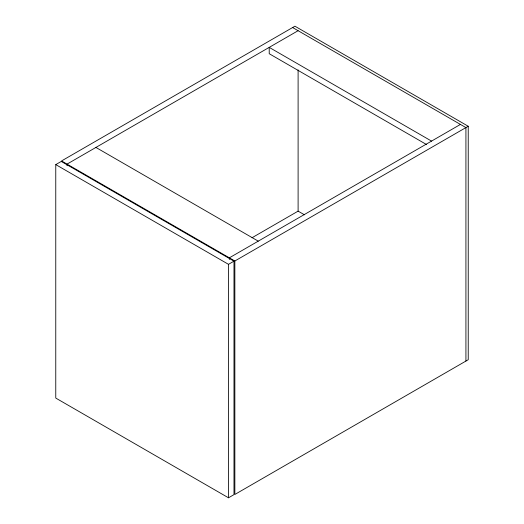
<?xml version="1.0" encoding="UTF-8"?>
<svg xmlns="http://www.w3.org/2000/svg" width="524" height="524" viewBox="0 0 524 524"><rect width="100%" height="100%" fill="white"/><g stroke="black" fill="none" stroke-linecap="round" stroke-linejoin="round"><path stroke-width="0.79" d="M55.767 164.608L61.256 161.444L233.986 261.162L233.986 494.63L228.497 497.8L55.767 398.076L55.767 164.608L228.497 264.332L233.986 261.162M298.104 30.7L67.033 164.11L67.033 165.695M252.031 237.739L298.104 211.139L304.483 214.82M460.432 124.424L229.361 257.828L229.361 259.465M234.85 260.998L468.233 126.258L468.233 359.726L234.85 494.466L234.85 260.998L61.544 160.94L294.927 26.2L468.233 126.258M292.615 27.536L465.921 127.587L465.921 361.056M431.547 141.1L269.218 47.376L269.218 53.717L426.588 144.572M95.918 147.434L258.247 241.151M298.104 69.889L298.104 211.107M228.497 264.332L228.497 497.8"/></g></svg>
